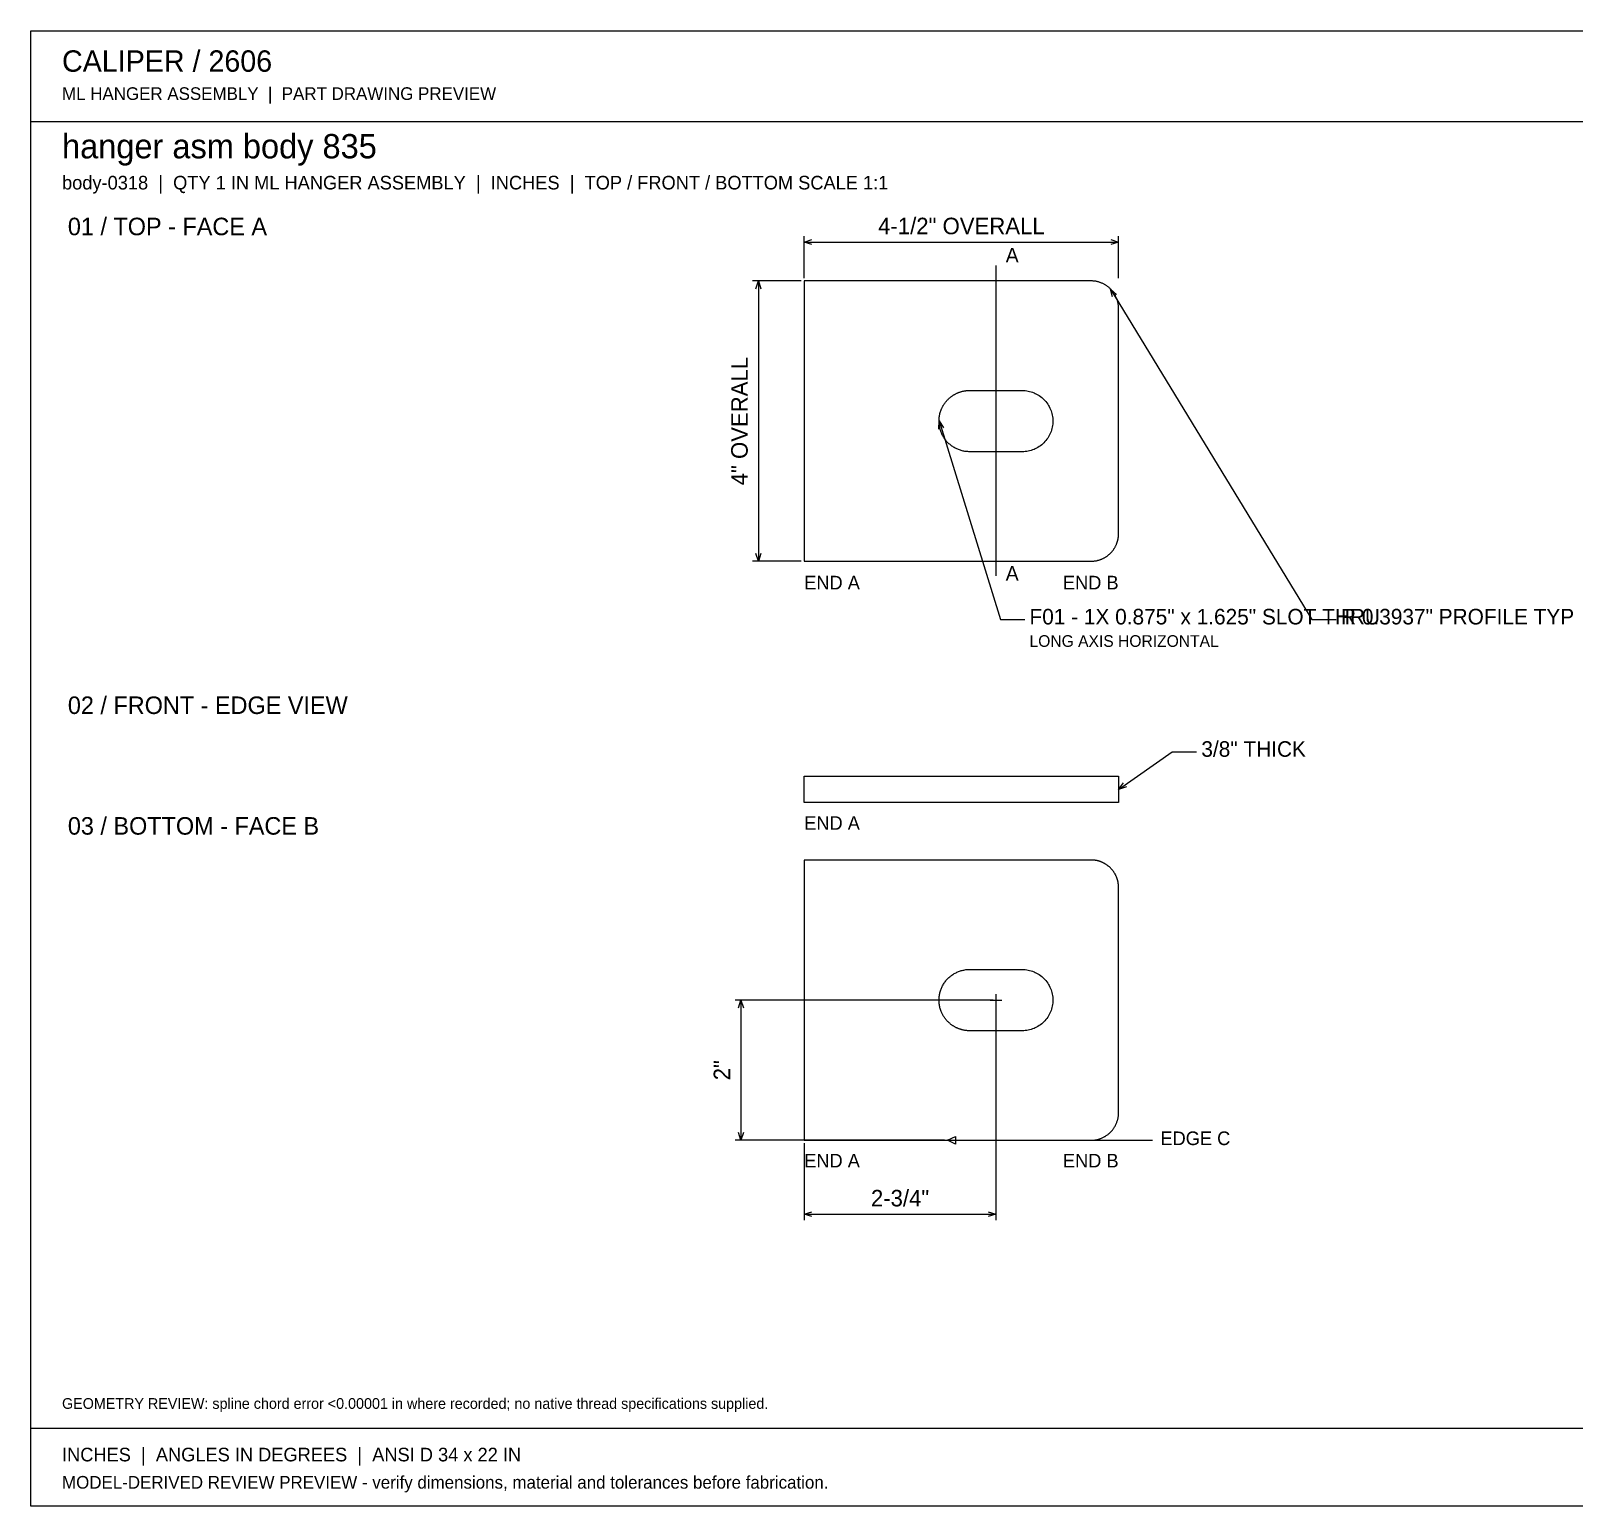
# Model space of a CAD drawing. Header units: inches. Extents: x 0.5 to 33.5, y 0.5 to 21.5.
# Drawn here: x 0.47 to 22.49, y 0.47 to 21.53 of the extents above; entities that cross this region are included whole.
import ezdxf
from ezdxf.enums import TextEntityAlignment as Align

# ---------------------------------------------------------------- set-up
doc = ezdxf.new("R2010")
doc.units = ezdxf.units.IN
doc.header["$MEASUREMENT"] = 0

msp = doc.modelspace()

# ---------------------------------------------------------------- linework, layer by layer
at = {"layer": 'ANNOTATION'}
for p, q in [((11.507, 18), (11.507, 18.597)), ((11.507, 18.514), (11.618, 18.549)), ((11.507, 18.514), (15.993, 18.514)), ((11.618, 18.479), (11.507, 18.514)), ((15.882, 18.549), (15.993, 18.514)), ((15.993, 18.514), (15.882, 18.479)), ((15.993, 18), (15.993, 18.597)), ((14.243, 18.181), (14.243, 13.75)), ((11.465, 17.958), (10.771, 17.958)), ((10.819, 17.847), (10.854, 17.958)), ((10.854, 17.958), (10.854, 13.958)), ((10.854, 17.958), (10.889, 17.847)), ((15.878, 17.843), (18.75, 13.125)), ((15.906, 17.73), (15.878, 17.843)), ((15.878, 17.843), (15.965, 17.766)), ((13.43, 15.844), (13.431, 15.96)), ((13.431, 15.96), (14.306, 13.125)), ((13.431, 15.96), (13.497, 15.864)), ((11.465, 13.958), (10.771, 13.958)), ((10.854, 13.958), (10.819, 14.069)), ((10.889, 14.069), (10.854, 13.958)), ((14.306, 13.125), (14.653, 13.125)), ((18.75, 13.125), (19.097, 13.125)), ((15.993, 10.701), (16.757, 11.236)), ((16.757, 11.236), (17.104, 11.236)), ((15.993, 10.701), (16.064, 10.794)), ((16.104, 10.737), (15.993, 10.701)), ((14.243, 7.778), (14.243, 7.611)), ((14.201, 7.694), (10.521, 7.694)), ((10.569, 7.583), (10.604, 7.694)), ((10.604, 7.694), (10.604, 5.694)), ((10.604, 7.694), (10.639, 7.583)), ((14.16, 7.694), (14.326, 7.694)), ((14.243, 7.653), (14.243, 4.556)), ((10.604, 5.694), (10.569, 5.806)), ((10.639, 5.806), (10.604, 5.694)), ((13.553, 5.694), (13.664, 5.75)), ((13.664, 5.75), (13.664, 5.639)), ((13.511, 5.694), (10.521, 5.694)), ((11.507, 5.653), (11.507, 4.556)), ((13.553, 5.694), (16.479, 5.694)), ((13.664, 5.639), (13.553, 5.694)), ((11.507, 4.639), (11.618, 4.674)), ((11.507, 4.639), (14.243, 4.639)), ((11.618, 4.604), (11.507, 4.639)), ((14.132, 4.674), (14.243, 4.639)), ((14.243, 4.639), (14.132, 4.604))]:
    msp.add_line(p, q, dxfattribs=at)
at = {"layer": 'OUTLINE'}
for p, q in [((0.472, 21.528), (33.528, 21.528)), ((0.472, 0.472), (0.472, 21.528)), ((0.472, 20.236), (33.528, 20.236)), ((15.599, 17.958), (11.507, 17.958)), ((11.507, 17.958), (11.507, 13.958)), ((15.609, 17.958), (15.599, 17.958)), ((15.619, 17.958), (15.609, 17.958)), ((15.628, 17.957), (15.619, 17.958)), ((15.638, 17.956), (15.628, 17.957)), ((15.648, 17.955), (15.638, 17.956)), ((15.657, 17.954), (15.648, 17.955)), ((15.667, 17.953), (15.657, 17.954)), ((15.676, 17.951), (15.667, 17.953)), ((15.686, 17.949), (15.676, 17.951)), ((15.695, 17.947), (15.686, 17.949)), ((15.704, 17.944), (15.695, 17.947)), ((15.714, 17.941), (15.704, 17.944)), ((15.723, 17.938), (15.714, 17.941)), ((15.732, 17.935), (15.723, 17.938)), ((15.741, 17.932), (15.732, 17.935)), ((15.75, 17.928), (15.741, 17.932)), ((15.759, 17.925), (15.75, 17.928)), ((15.768, 17.921), (15.759, 17.925)), ((15.776, 17.916), (15.768, 17.921)), ((15.785, 17.912), (15.776, 17.916)), ((15.793, 17.907), (15.785, 17.912)), ((15.802, 17.902), (15.793, 17.907)), ((15.81, 17.897), (15.802, 17.902)), ((15.818, 17.892), (15.81, 17.897)), ((15.826, 17.887), (15.818, 17.892)), ((15.834, 17.881), (15.826, 17.887)), ((15.842, 17.875), (15.834, 17.881)), ((15.849, 17.869), (15.842, 17.875)), ((15.857, 17.863), (15.849, 17.869)), ((15.864, 17.856), (15.857, 17.863)), ((15.871, 17.85), (15.864, 17.856)), ((15.878, 17.843), (15.871, 17.85)), ((15.885, 17.836), (15.878, 17.843)), ((15.891, 17.829), (15.885, 17.836)), ((15.898, 17.822), (15.891, 17.829)), ((15.904, 17.814), (15.898, 17.822)), ((15.91, 17.807), (15.904, 17.814)), ((15.916, 17.799), (15.91, 17.807)), ((15.921, 17.791), (15.916, 17.799)), ((15.927, 17.783), (15.921, 17.791)), ((15.932, 17.775), (15.927, 17.783)), ((15.937, 17.767), (15.932, 17.775)), ((15.942, 17.759), (15.937, 17.767)), ((15.947, 17.75), (15.942, 17.759)), ((15.951, 17.742), (15.947, 17.75)), ((15.955, 17.733), (15.951, 17.742)), ((15.959, 17.724), (15.955, 17.733)), ((15.963, 17.715), (15.959, 17.724)), ((15.967, 17.706), (15.963, 17.715)), ((15.97, 17.697), (15.967, 17.706)), ((15.973, 17.688), (15.97, 17.697)), ((15.976, 17.679), (15.973, 17.688)), ((15.979, 17.67), (15.976, 17.679)), ((15.981, 17.66), (15.979, 17.67)), ((15.984, 17.651), (15.981, 17.66)), ((15.986, 17.641), (15.984, 17.651)), ((15.987, 17.632), (15.986, 17.641)), ((15.989, 17.622), (15.987, 17.632)), ((15.99, 17.613), (15.989, 17.622)), ((15.991, 17.603), (15.99, 17.613)), ((15.992, 17.594), (15.991, 17.603)), ((15.993, 17.584), (15.992, 17.594)), ((15.993, 17.574), (15.993, 17.584)), ((15.993, 17.565), (15.993, 17.574)), ((15.993, 14.352), (15.993, 17.565)), ((13.589, 16.295), (13.595, 16.3)), ((13.595, 16.3), (13.601, 16.305)), ((13.601, 16.305), (13.608, 16.31)), ((13.608, 16.31), (13.614, 16.315)), ((13.614, 16.315), (13.621, 16.319)), ((13.621, 16.319), (13.627, 16.324)), ((13.627, 16.324), (13.634, 16.328)), ((13.634, 16.328), (13.641, 16.332)), ((13.641, 16.332), (13.648, 16.336)), ((13.648, 16.336), (13.655, 16.34)), ((13.655, 16.34), (13.662, 16.344)), ((13.662, 16.344), (13.669, 16.348)), ((13.669, 16.348), (13.676, 16.351)), ((13.676, 16.351), (13.683, 16.355)), ((13.683, 16.355), (13.69, 16.358)), ((13.69, 16.358), (13.697, 16.361)), ((13.697, 16.361), (13.705, 16.364)), ((13.705, 16.364), (13.712, 16.367)), ((13.712, 16.367), (13.72, 16.37)), ((13.72, 16.37), (13.727, 16.373)), ((13.727, 16.373), (13.735, 16.375)), ((13.735, 16.375), (13.742, 16.377)), ((13.742, 16.377), (13.75, 16.38)), ((13.75, 16.38), (13.758, 16.382)), ((13.758, 16.382), (13.765, 16.384)), ((13.765, 16.384), (13.773, 16.385)), ((13.773, 16.385), (13.781, 16.387)), ((13.781, 16.387), (13.789, 16.389)), ((13.789, 16.389), (13.797, 16.39)), ((13.797, 16.39), (13.805, 16.391)), ((13.805, 16.391), (13.812, 16.392)), ((13.812, 16.392), (13.82, 16.393)), ((13.82, 16.393), (13.828, 16.394)), ((13.828, 16.394), (13.836, 16.395)), ((13.836, 16.395), (13.844, 16.395)), ((13.844, 16.395), (13.852, 16.396)), ((13.852, 16.396), (13.86, 16.396)), ((13.86, 16.396), (13.868, 16.396)), ((13.868, 16.396), (14.618, 16.396)), ((14.618, 16.396), (14.64, 16.395)), ((14.64, 16.395), (14.661, 16.394)), ((14.661, 16.394), (14.682, 16.391)), ((14.682, 16.391), (14.703, 16.387)), ((14.703, 16.387), (14.724, 16.383)), ((14.724, 16.383), (14.745, 16.377)), ((14.745, 16.377), (14.765, 16.37)), ((14.765, 16.37), (14.786, 16.363)), ((14.786, 16.363), (14.805, 16.354)), ((14.805, 16.354), (14.824, 16.344)), ((14.824, 16.344), (14.843, 16.334)), ((14.843, 16.334), (14.861, 16.322)), ((14.861, 16.322), (14.879, 16.31)), ((14.879, 16.31), (14.896, 16.297)), ((14.896, 16.297), (14.912, 16.282)), ((13.444, 16.067), (13.448, 16.08)), ((13.448, 16.08), (13.452, 16.093)), ((13.452, 16.093), (13.456, 16.106)), ((13.456, 16.106), (13.461, 16.118)), ((13.461, 16.118), (13.466, 16.131)), ((13.466, 16.131), (13.469, 16.138)), ((13.469, 16.138), (13.473, 16.145)), ((13.473, 16.145), (13.476, 16.153)), ((13.476, 16.153), (13.48, 16.16)), ((13.48, 16.16), (13.483, 16.167)), ((13.483, 16.167), (13.487, 16.174)), ((13.487, 16.174), (13.491, 16.181)), ((13.491, 16.181), (13.495, 16.187)), ((13.495, 16.187), (13.5, 16.194)), ((13.5, 16.194), (13.504, 16.201)), ((13.504, 16.201), (13.508, 16.207)), ((13.508, 16.207), (13.513, 16.214)), ((13.513, 16.214), (13.518, 16.22)), ((13.518, 16.22), (13.523, 16.227)), ((13.523, 16.227), (13.528, 16.233)), ((13.528, 16.233), (13.533, 16.239)), ((13.533, 16.239), (13.538, 16.245)), ((13.538, 16.245), (13.543, 16.251)), ((13.543, 16.251), (13.548, 16.257)), ((13.548, 16.257), (13.554, 16.263)), ((13.554, 16.263), (13.56, 16.268)), ((13.56, 16.268), (13.565, 16.274)), ((13.565, 16.274), (13.571, 16.279)), ((13.571, 16.279), (13.577, 16.285)), ((13.577, 16.285), (13.583, 16.29)), ((13.583, 16.29), (13.589, 16.295)), ((14.912, 16.282), (14.927, 16.268)), ((14.927, 16.268), (14.942, 16.252)), ((14.942, 16.252), (14.956, 16.236)), ((14.956, 16.236), (14.969, 16.219)), ((14.969, 16.219), (14.982, 16.201)), ((14.982, 16.201), (14.993, 16.183)), ((14.993, 16.183), (15.004, 16.165)), ((15.004, 16.165), (15.014, 16.145)), ((15.014, 16.145), (15.022, 16.126)), ((15.022, 16.126), (15.03, 16.106)), ((15.03, 16.106), (15.037, 16.085)), ((15.037, 16.085), (15.042, 16.065)), ((13.431, 15.974), (13.432, 15.987)), ((13.431, 15.96), (13.431, 15.974)), ((13.431, 15.947), (13.431, 15.96)), ((13.431, 15.933), (13.431, 15.947)), ((13.432, 15.92), (13.431, 15.933)), ((13.432, 15.987), (13.433, 16.001)), ((13.434, 15.906), (13.432, 15.92)), ((13.433, 16.001), (13.434, 16.014)), ((13.434, 16.014), (13.436, 16.027)), ((13.436, 15.893), (13.434, 15.906)), ((13.436, 16.027), (13.438, 16.041)), ((13.438, 15.88), (13.436, 15.893)), ((13.438, 16.041), (13.441, 16.054)), ((13.44, 15.866), (13.438, 15.88)), ((13.443, 15.853), (13.44, 15.866)), ((13.441, 16.054), (13.444, 16.067)), ((15.042, 16.065), (15.047, 16.044)), ((15.047, 15.873), (15.042, 15.852)), ((15.047, 16.044), (15.051, 16.023)), ((15.051, 15.894), (15.047, 15.873)), ((15.051, 16.023), (15.053, 16.001)), ((15.053, 15.915), (15.051, 15.894)), ((15.053, 16.001), (15.055, 15.98)), ((15.055, 15.937), (15.053, 15.915)), ((15.055, 15.98), (15.056, 15.958)), ((15.056, 15.958), (15.055, 15.937)), ((13.447, 15.84), (13.443, 15.853)), ((13.451, 15.827), (13.447, 15.84)), ((13.455, 15.814), (13.451, 15.827)), ((13.46, 15.802), (13.455, 15.814)), ((13.465, 15.789), (13.46, 15.802)), ((13.47, 15.777), (13.465, 15.789)), ((13.476, 15.764), (13.47, 15.777)), ((13.482, 15.752), (13.476, 15.764)), ((13.489, 15.741), (13.482, 15.752)), ((13.496, 15.729), (13.489, 15.741)), ((13.503, 15.718), (13.496, 15.729)), ((13.51, 15.706), (13.503, 15.718)), ((13.518, 15.696), (13.51, 15.706)), ((13.527, 15.685), (13.518, 15.696)), ((13.535, 15.674), (13.527, 15.685)), ((13.544, 15.664), (13.535, 15.674)), ((13.553, 15.654), (13.544, 15.664)), ((13.563, 15.645), (13.553, 15.654)), ((13.573, 15.636), (13.563, 15.645)), ((13.583, 15.627), (13.573, 15.636)), ((14.927, 15.649), (14.912, 15.634)), ((14.942, 15.665), (14.927, 15.649)), ((14.956, 15.681), (14.942, 15.665)), ((14.969, 15.698), (14.956, 15.681)), ((14.982, 15.715), (14.969, 15.698)), ((14.993, 15.733), (14.982, 15.715)), ((15.004, 15.752), (14.993, 15.733)), ((15.014, 15.771), (15.004, 15.752)), ((15.022, 15.791), (15.014, 15.771)), ((15.03, 15.811), (15.022, 15.791)), ((15.037, 15.831), (15.03, 15.811)), ((15.042, 15.852), (15.037, 15.831)), ((13.593, 15.618), (13.583, 15.627)), ((13.604, 15.61), (13.593, 15.618)), ((13.615, 15.602), (13.604, 15.61)), ((13.626, 15.594), (13.615, 15.602)), ((13.637, 15.587), (13.626, 15.594)), ((13.649, 15.58), (13.637, 15.587)), ((13.661, 15.573), (13.649, 15.58)), ((13.673, 15.567), (13.661, 15.573)), ((13.685, 15.561), (13.673, 15.567)), ((13.697, 15.556), (13.685, 15.561)), ((13.71, 15.551), (13.697, 15.556)), ((13.722, 15.546), (13.71, 15.551)), ((13.735, 15.542), (13.722, 15.546)), ((13.748, 15.538), (13.735, 15.542)), ((13.761, 15.534), (13.748, 15.538)), ((13.774, 15.531), (13.761, 15.534)), ((13.787, 15.528), (13.774, 15.531)), ((13.801, 15.526), (13.787, 15.528)), ((13.814, 15.524), (13.801, 15.526)), ((13.828, 15.523), (13.814, 15.524)), ((13.841, 15.522), (13.828, 15.523)), ((13.855, 15.521), (13.841, 15.522)), ((13.868, 15.521), (13.855, 15.521)), ((14.618, 15.521), (13.868, 15.521)), ((14.64, 15.521), (14.618, 15.521)), ((14.661, 15.523), (14.64, 15.521)), ((14.682, 15.526), (14.661, 15.523)), ((14.703, 15.529), (14.682, 15.526)), ((14.724, 15.534), (14.703, 15.529)), ((14.745, 15.54), (14.724, 15.534)), ((14.765, 15.546), (14.745, 15.54)), ((14.786, 15.554), (14.765, 15.546)), ((14.805, 15.563), (14.786, 15.554)), ((14.824, 15.572), (14.805, 15.563)), ((14.843, 15.583), (14.824, 15.572)), ((14.861, 15.595), (14.843, 15.583)), ((14.879, 15.607), (14.861, 15.595)), ((14.896, 15.62), (14.879, 15.607)), ((14.912, 15.634), (14.896, 15.62)), ((15.991, 14.315), (15.992, 14.317)), ((15.991, 14.312), (15.991, 14.315)), ((15.992, 14.33), (15.993, 14.332)), ((15.992, 14.327), (15.992, 14.33)), ((15.992, 14.325), (15.992, 14.327)), ((15.992, 14.322), (15.992, 14.325)), ((15.992, 14.32), (15.992, 14.322)), ((15.992, 14.317), (15.992, 14.32)), ((15.993, 14.35), (15.993, 14.352)), ((15.993, 14.347), (15.993, 14.35)), ((15.993, 14.345), (15.993, 14.347)), ((15.993, 14.342), (15.993, 14.345)), ((15.993, 14.34), (15.993, 14.342)), ((15.993, 14.337), (15.993, 14.34)), ((15.993, 14.335), (15.993, 14.337)), ((15.993, 14.332), (15.993, 14.335)), ((15.892, 14.089), (15.897, 14.094)), ((15.897, 14.094), (15.901, 14.099)), ((15.901, 14.099), (15.906, 14.105)), ((15.906, 14.105), (15.91, 14.111)), ((15.91, 14.111), (15.915, 14.116)), ((15.915, 14.116), (15.919, 14.122)), ((15.919, 14.122), (15.923, 14.128)), ((15.923, 14.128), (15.927, 14.134)), ((15.927, 14.134), (15.931, 14.14)), ((15.931, 14.14), (15.935, 14.146)), ((15.935, 14.146), (15.938, 14.152)), ((15.938, 14.152), (15.942, 14.158)), ((15.942, 14.158), (15.946, 14.164)), ((15.946, 14.164), (15.949, 14.171)), ((15.949, 14.171), (15.952, 14.177)), ((15.952, 14.177), (15.955, 14.184)), ((15.955, 14.184), (15.958, 14.19)), ((15.958, 14.19), (15.961, 14.197)), ((15.961, 14.197), (15.962, 14.199)), ((15.962, 14.199), (15.963, 14.201)), ((15.963, 14.201), (15.964, 14.204)), ((15.964, 14.204), (15.965, 14.206)), ((15.965, 14.206), (15.966, 14.208)), ((15.966, 14.208), (15.967, 14.211)), ((15.967, 14.211), (15.968, 14.213)), ((15.968, 14.213), (15.969, 14.215)), ((15.969, 14.218), (15.97, 14.22)), ((15.969, 14.215), (15.969, 14.218)), ((15.97, 14.22), (15.971, 14.222)), ((15.971, 14.222), (15.972, 14.225)), ((15.972, 14.225), (15.973, 14.227)), ((15.973, 14.229), (15.974, 14.232)), ((15.973, 14.227), (15.973, 14.229)), ((15.974, 14.232), (15.975, 14.234)), ((15.975, 14.234), (15.976, 14.237)), ((15.976, 14.239), (15.977, 14.241)), ((15.976, 14.237), (15.976, 14.239)), ((15.977, 14.241), (15.978, 14.244)), ((15.978, 14.244), (15.979, 14.246)), ((15.979, 14.248), (15.98, 14.251)), ((15.979, 14.246), (15.979, 14.248)), ((15.98, 14.251), (15.981, 14.253)), ((15.981, 14.256), (15.982, 14.258)), ((15.981, 14.253), (15.981, 14.256)), ((15.982, 14.261), (15.983, 14.263)), ((15.982, 14.258), (15.982, 14.261)), ((15.983, 14.265), (15.984, 14.268)), ((15.983, 14.263), (15.983, 14.265)), ((15.984, 14.268), (15.985, 14.27)), ((15.985, 14.273), (15.986, 14.275)), ((15.985, 14.27), (15.985, 14.273)), ((15.986, 14.28), (15.987, 14.283)), ((15.986, 14.278), (15.986, 14.28)), ((15.986, 14.275), (15.986, 14.278)), ((15.987, 14.285), (15.988, 14.287)), ((15.987, 14.283), (15.987, 14.285)), ((15.988, 14.29), (15.989, 14.292)), ((15.988, 14.287), (15.988, 14.29)), ((15.989, 14.297), (15.99, 14.3)), ((15.989, 14.295), (15.989, 14.297)), ((15.989, 14.292), (15.989, 14.295)), ((15.99, 14.305), (15.991, 14.307)), ((15.99, 14.302), (15.99, 14.305)), ((15.99, 14.3), (15.99, 14.302)), ((15.991, 14.31), (15.991, 14.312)), ((15.991, 14.307), (15.991, 14.31)), ((11.507, 13.958), (15.599, 13.958)), ((15.599, 13.958), (15.607, 13.958)), ((15.607, 13.958), (15.614, 13.959)), ((15.614, 13.959), (15.621, 13.959)), ((15.621, 13.959), (15.628, 13.959)), ((15.628, 13.959), (15.635, 13.96)), ((15.635, 13.96), (15.642, 13.961)), ((15.642, 13.961), (15.649, 13.962)), ((15.649, 13.962), (15.657, 13.963)), ((15.657, 13.963), (15.664, 13.964)), ((15.664, 13.964), (15.671, 13.965)), ((15.671, 13.965), (15.678, 13.966)), ((15.678, 13.966), (15.685, 13.968)), ((15.685, 13.968), (15.692, 13.969)), ((15.692, 13.969), (15.699, 13.971)), ((15.699, 13.971), (15.706, 13.973)), ((15.706, 13.973), (15.712, 13.975)), ((15.712, 13.975), (15.719, 13.977)), ((15.719, 13.977), (15.726, 13.979)), ((15.726, 13.979), (15.733, 13.982)), ((15.733, 13.982), (15.74, 13.984)), ((15.74, 13.984), (15.746, 13.987)), ((15.746, 13.987), (15.753, 13.989)), ((15.753, 13.989), (15.759, 13.992)), ((15.759, 13.992), (15.766, 13.995)), ((15.766, 13.995), (15.772, 13.998)), ((15.772, 13.998), (15.779, 14.002)), ((15.779, 14.002), (15.785, 14.005)), ((15.785, 14.005), (15.792, 14.008)), ((15.792, 14.008), (15.798, 14.012)), ((15.798, 14.012), (15.804, 14.016)), ((15.804, 14.016), (15.81, 14.019)), ((15.81, 14.019), (15.816, 14.023)), ((15.816, 14.023), (15.822, 14.027)), ((15.822, 14.027), (15.828, 14.031)), ((15.828, 14.031), (15.834, 14.036)), ((15.834, 14.036), (15.839, 14.04)), ((15.839, 14.04), (15.845, 14.044)), ((15.845, 14.044), (15.851, 14.049)), ((15.851, 14.049), (15.856, 14.053)), ((15.856, 14.053), (15.861, 14.058)), ((15.861, 14.058), (15.867, 14.063)), ((15.867, 14.063), (15.872, 14.068)), ((15.872, 14.068), (15.877, 14.073)), ((15.877, 14.073), (15.882, 14.078)), ((15.882, 14.078), (15.887, 14.083)), ((15.887, 14.083), (15.892, 14.089)), ((11.507, 10.889), (15.993, 10.889)), ((11.507, 10.514), (11.507, 10.889)), ((15.993, 10.889), (15.993, 10.514)), ((15.993, 10.514), (11.507, 10.514)), ((15.599, 9.694), (11.507, 9.694)), ((11.507, 9.694), (11.507, 5.694)), ((15.607, 9.694), (15.599, 9.694)), ((15.614, 9.694), (15.607, 9.694)), ((15.621, 9.694), (15.614, 9.694)), ((15.628, 9.693), (15.621, 9.694)), ((15.635, 9.693), (15.628, 9.693)), ((15.642, 9.692), (15.635, 9.693)), ((15.649, 9.691), (15.642, 9.692)), ((15.657, 9.69), (15.649, 9.691)), ((15.664, 9.689), (15.657, 9.69)), ((15.671, 9.688), (15.664, 9.689)), ((15.678, 9.687), (15.671, 9.688)), ((15.685, 9.685), (15.678, 9.687)), ((15.692, 9.683), (15.685, 9.685)), ((15.699, 9.682), (15.692, 9.683)), ((15.706, 9.68), (15.699, 9.682)), ((15.712, 9.678), (15.706, 9.68)), ((15.719, 9.676), (15.712, 9.678)), ((15.726, 9.673), (15.719, 9.676)), ((15.733, 9.671), (15.726, 9.673)), ((15.74, 9.669), (15.733, 9.671)), ((15.746, 9.666), (15.74, 9.669)), ((15.753, 9.663), (15.746, 9.666)), ((15.759, 9.66), (15.753, 9.663)), ((15.766, 9.657), (15.759, 9.66)), ((15.772, 9.654), (15.766, 9.657)), ((15.779, 9.651), (15.772, 9.654)), ((15.785, 9.648), (15.779, 9.651)), ((15.792, 9.644), (15.785, 9.648)), ((15.798, 9.641), (15.792, 9.644)), ((15.804, 9.637), (15.798, 9.641)), ((15.81, 9.633), (15.804, 9.637)), ((15.816, 9.629), (15.81, 9.633)), ((15.822, 9.625), (15.816, 9.629)), ((15.828, 9.621), (15.822, 9.625)), ((15.834, 9.617), (15.828, 9.621)), ((15.839, 9.613), (15.834, 9.617)), ((15.845, 9.608), (15.839, 9.613)), ((15.851, 9.604), (15.845, 9.608)), ((15.856, 9.599), (15.851, 9.604)), ((15.861, 9.595), (15.856, 9.599)), ((15.867, 9.59), (15.861, 9.595)), ((15.872, 9.585), (15.867, 9.59)), ((15.877, 9.58), (15.872, 9.585)), ((15.882, 9.575), (15.877, 9.58)), ((15.887, 9.57), (15.882, 9.575)), ((15.892, 9.564), (15.887, 9.57)), ((15.897, 9.559), (15.892, 9.564)), ((15.901, 9.553), (15.897, 9.559)), ((15.906, 9.548), (15.901, 9.553)), ((15.91, 9.542), (15.906, 9.548)), ((15.915, 9.537), (15.91, 9.542)), ((15.919, 9.531), (15.915, 9.537)), ((15.923, 9.525), (15.919, 9.531)), ((15.927, 9.519), (15.923, 9.525)), ((15.931, 9.513), (15.927, 9.519)), ((15.935, 9.507), (15.931, 9.513)), ((15.938, 9.501), (15.935, 9.507)), ((15.942, 9.495), (15.938, 9.501)), ((15.946, 9.488), (15.942, 9.495)), ((15.949, 9.482), (15.946, 9.488)), ((15.952, 9.476), (15.949, 9.482)), ((15.955, 9.469), (15.952, 9.476)), ((15.958, 9.463), (15.955, 9.469)), ((15.961, 9.456), (15.958, 9.463)), ((15.962, 9.454), (15.961, 9.456)), ((15.963, 9.451), (15.962, 9.454)), ((15.964, 9.449), (15.963, 9.451)), ((15.965, 9.447), (15.964, 9.449)), ((15.966, 9.445), (15.965, 9.447)), ((15.967, 9.442), (15.966, 9.445)), ((15.968, 9.44), (15.967, 9.442)), ((15.969, 9.438), (15.968, 9.44)), ((15.969, 9.435), (15.969, 9.438)), ((15.97, 9.433), (15.969, 9.435)), ((15.971, 9.43), (15.97, 9.433)), ((15.972, 9.428), (15.971, 9.43)), ((15.973, 9.426), (15.972, 9.428)), ((15.973, 9.423), (15.973, 9.426)), ((15.974, 9.421), (15.973, 9.423)), ((15.975, 9.419), (15.974, 9.421)), ((15.976, 9.416), (15.975, 9.419)), ((15.976, 9.414), (15.976, 9.416)), ((15.977, 9.411), (15.976, 9.414)), ((15.978, 9.409), (15.977, 9.411)), ((15.979, 9.407), (15.978, 9.409)), ((15.979, 9.404), (15.979, 9.407)), ((15.98, 9.402), (15.979, 9.404)), ((15.981, 9.399), (15.98, 9.402)), ((15.981, 9.397), (15.981, 9.399)), ((15.982, 9.395), (15.981, 9.397)), ((15.982, 9.392), (15.982, 9.395)), ((15.983, 9.39), (15.982, 9.392)), ((15.983, 9.387), (15.983, 9.39)), ((15.984, 9.385), (15.983, 9.387)), ((15.985, 9.382), (15.984, 9.385)), ((15.985, 9.38), (15.985, 9.382)), ((15.986, 9.378), (15.985, 9.38)), ((15.986, 9.375), (15.986, 9.378)), ((15.986, 9.373), (15.986, 9.375)), ((15.987, 9.37), (15.986, 9.373)), ((15.987, 9.368), (15.987, 9.37)), ((15.988, 9.365), (15.987, 9.368)), ((15.988, 9.363), (15.988, 9.365)), ((15.989, 9.36), (15.988, 9.363)), ((15.989, 9.358), (15.989, 9.36)), ((15.989, 9.355), (15.989, 9.358)), ((15.99, 9.353), (15.989, 9.355)), ((15.99, 9.351), (15.99, 9.353)), ((15.99, 9.348), (15.99, 9.351)), ((15.991, 9.346), (15.99, 9.348)), ((15.991, 9.343), (15.991, 9.346)), ((15.991, 9.341), (15.991, 9.343)), ((15.991, 9.338), (15.991, 9.341)), ((15.992, 9.336), (15.991, 9.338)), ((15.992, 9.333), (15.992, 9.336)), ((15.992, 9.331), (15.992, 9.333)), ((15.992, 9.328), (15.992, 9.331)), ((15.992, 9.326), (15.992, 9.328)), ((15.992, 9.323), (15.992, 9.326)), ((15.993, 9.321), (15.992, 9.323)), ((15.993, 9.318), (15.993, 9.321)), ((15.993, 9.316), (15.993, 9.318)), ((15.993, 9.313), (15.993, 9.316)), ((15.993, 9.311), (15.993, 9.313)), ((15.993, 9.308), (15.993, 9.311)), ((15.993, 9.306), (15.993, 9.308)), ((15.993, 9.303), (15.993, 9.306)), ((15.993, 9.301), (15.993, 9.303)), ((15.993, 6.088), (15.993, 9.301)), ((13.496, 7.924), (13.503, 7.935)), ((13.503, 7.935), (13.51, 7.946)), ((13.51, 7.946), (13.518, 7.957)), ((13.518, 7.957), (13.527, 7.968)), ((13.527, 7.968), (13.535, 7.978)), ((13.535, 7.978), (13.544, 7.988)), ((13.544, 7.988), (13.553, 7.998)), ((13.553, 7.998), (13.563, 8.008)), ((13.563, 8.008), (13.573, 8.017)), ((13.573, 8.017), (13.583, 8.026)), ((13.583, 8.026), (13.593, 8.035)), ((13.593, 8.035), (13.604, 8.043)), ((13.604, 8.043), (13.615, 8.051)), ((13.615, 8.051), (13.626, 8.059)), ((13.626, 8.059), (13.637, 8.066)), ((13.637, 8.066), (13.649, 8.073)), ((13.649, 8.073), (13.661, 8.08)), ((13.661, 8.08), (13.673, 8.086)), ((13.673, 8.086), (13.685, 8.092)), ((13.685, 8.092), (13.697, 8.097)), ((13.697, 8.097), (13.71, 8.102)), ((13.71, 8.102), (13.722, 8.107)), ((13.722, 8.107), (13.735, 8.111)), ((13.735, 8.111), (13.748, 8.115)), ((13.748, 8.115), (13.761, 8.119)), ((13.761, 8.119), (13.774, 8.122)), ((13.774, 8.122), (13.787, 8.124)), ((13.787, 8.124), (13.801, 8.127)), ((13.801, 8.127), (13.814, 8.129)), ((13.814, 8.129), (13.828, 8.13)), ((13.828, 8.13), (13.841, 8.131)), ((13.841, 8.131), (13.855, 8.132)), ((13.855, 8.132), (13.868, 8.132)), ((13.868, 8.132), (14.618, 8.132)), ((14.618, 8.132), (14.64, 8.131)), ((14.64, 8.131), (14.661, 8.13)), ((14.661, 8.13), (14.682, 8.127)), ((14.682, 8.127), (14.703, 8.124)), ((14.703, 8.124), (14.724, 8.119)), ((14.724, 8.119), (14.745, 8.113)), ((14.745, 8.113), (14.765, 8.106)), ((14.765, 8.106), (14.786, 8.099)), ((14.786, 8.099), (14.805, 8.09)), ((14.805, 8.09), (14.824, 8.08)), ((14.824, 8.08), (14.843, 8.07)), ((14.843, 8.07), (14.861, 8.058)), ((14.861, 8.058), (14.879, 8.046)), ((14.879, 8.046), (14.896, 8.033)), ((14.896, 8.033), (14.912, 8.019)), ((14.912, 8.019), (14.927, 8.004)), ((14.927, 8.004), (14.942, 7.988)), ((14.942, 7.988), (14.956, 7.972)), ((14.956, 7.972), (14.969, 7.955)), ((14.969, 7.955), (14.982, 7.938)), ((14.982, 7.938), (14.993, 7.919)), ((13.431, 7.72), (13.432, 7.733)), ((13.431, 7.706), (13.431, 7.72)), ((13.432, 7.733), (13.434, 7.747)), ((13.434, 7.747), (13.436, 7.76)), ((13.436, 7.76), (13.438, 7.773)), ((13.438, 7.773), (13.44, 7.787)), ((13.44, 7.787), (13.443, 7.8)), ((13.443, 7.8), (13.447, 7.813)), ((13.447, 7.813), (13.451, 7.826)), ((13.451, 7.826), (13.455, 7.839)), ((13.455, 7.839), (13.46, 7.851)), ((13.46, 7.851), (13.465, 7.864)), ((13.465, 7.864), (13.47, 7.876)), ((13.47, 7.876), (13.476, 7.888)), ((13.476, 7.888), (13.482, 7.9)), ((13.482, 7.9), (13.489, 7.912)), ((13.489, 7.912), (13.496, 7.924)), ((14.993, 7.919), (15.004, 7.901)), ((15.004, 7.901), (15.014, 7.881)), ((15.014, 7.881), (15.022, 7.862)), ((15.022, 7.862), (15.03, 7.842)), ((15.03, 7.842), (15.037, 7.821)), ((15.037, 7.821), (15.042, 7.801)), ((15.042, 7.801), (15.047, 7.78)), ((15.047, 7.78), (15.051, 7.759)), ((15.051, 7.759), (15.053, 7.737)), ((15.053, 7.737), (15.055, 7.716)), ((15.055, 7.716), (15.056, 7.694)), ((13.431, 7.693), (13.431, 7.706)), ((13.431, 7.679), (13.431, 7.693)), ((13.432, 7.666), (13.431, 7.679)), ((13.433, 7.652), (13.432, 7.666)), ((13.434, 7.639), (13.433, 7.652)), ((13.436, 7.625), (13.434, 7.639)), ((13.438, 7.612), (13.436, 7.625)), ((13.441, 7.599), (13.438, 7.612)), ((13.444, 7.586), (13.441, 7.599)), ((13.448, 7.573), (13.444, 7.586)), ((13.452, 7.56), (13.448, 7.573)), ((13.456, 7.547), (13.452, 7.56)), ((13.461, 7.534), (13.456, 7.547)), ((13.466, 7.522), (13.461, 7.534)), ((13.469, 7.515), (13.466, 7.522)), ((13.473, 7.507), (13.469, 7.515)), ((13.476, 7.5), (13.473, 7.507)), ((13.48, 7.493), (13.476, 7.5)), ((13.483, 7.486), (13.48, 7.493)), ((15.004, 7.488), (14.993, 7.47)), ((15.014, 7.507), (15.004, 7.488)), ((15.022, 7.527), (15.014, 7.507)), ((15.03, 7.547), (15.022, 7.527)), ((15.037, 7.567), (15.03, 7.547)), ((15.042, 7.588), (15.037, 7.567)), ((15.047, 7.609), (15.042, 7.588)), ((15.051, 7.63), (15.047, 7.609)), ((15.053, 7.652), (15.051, 7.63)), ((15.055, 7.673), (15.053, 7.652)), ((15.056, 7.694), (15.055, 7.673)), ((13.487, 7.479), (13.483, 7.486)), ((13.491, 7.472), (13.487, 7.479)), ((13.495, 7.465), (13.491, 7.472)), ((13.5, 7.459), (13.495, 7.465)), ((13.504, 7.452), (13.5, 7.459)), ((13.508, 7.445), (13.504, 7.452)), ((13.513, 7.439), (13.508, 7.445)), ((13.518, 7.432), (13.513, 7.439)), ((13.523, 7.426), (13.518, 7.432)), ((13.528, 7.42), (13.523, 7.426)), ((13.533, 7.414), (13.528, 7.42)), ((13.538, 7.408), (13.533, 7.414)), ((13.543, 7.402), (13.538, 7.408)), ((13.548, 7.396), (13.543, 7.402)), ((13.554, 7.39), (13.548, 7.396)), ((13.56, 7.384), (13.554, 7.39)), ((13.565, 7.379), (13.56, 7.384)), ((13.571, 7.373), (13.565, 7.379)), ((13.577, 7.368), (13.571, 7.373)), ((13.583, 7.363), (13.577, 7.368)), ((13.589, 7.358), (13.583, 7.363)), ((13.595, 7.353), (13.589, 7.358)), ((13.601, 7.348), (13.595, 7.353)), ((13.608, 7.343), (13.601, 7.348)), ((13.614, 7.338), (13.608, 7.343)), ((13.621, 7.334), (13.614, 7.338)), ((13.627, 7.329), (13.621, 7.334)), ((13.634, 7.325), (13.627, 7.329)), ((13.641, 7.321), (13.634, 7.325)), ((13.648, 7.317), (13.641, 7.321)), ((13.655, 7.313), (13.648, 7.317)), ((13.662, 7.309), (13.655, 7.313)), ((13.669, 7.305), (13.662, 7.309)), ((13.676, 7.301), (13.669, 7.305)), ((13.683, 7.298), (13.676, 7.301)), ((13.69, 7.295), (13.683, 7.298)), ((13.697, 7.292), (13.69, 7.295)), ((13.705, 7.289), (13.697, 7.292)), ((13.712, 7.286), (13.705, 7.289)), ((13.72, 7.283), (13.712, 7.286)), ((13.727, 7.28), (13.72, 7.283)), ((13.735, 7.278), (13.727, 7.28)), ((13.742, 7.275), (13.735, 7.278)), ((13.75, 7.273), (13.742, 7.275)), ((13.758, 7.271), (13.75, 7.273)), ((13.765, 7.269), (13.758, 7.271)), ((13.773, 7.267), (13.765, 7.269)), ((13.781, 7.266), (13.773, 7.267)), ((14.724, 7.27), (14.703, 7.265)), ((14.745, 7.276), (14.724, 7.27)), ((14.765, 7.283), (14.745, 7.276)), ((14.786, 7.29), (14.765, 7.283)), ((14.805, 7.299), (14.786, 7.29)), ((14.824, 7.309), (14.805, 7.299)), ((14.843, 7.319), (14.824, 7.309)), ((14.861, 7.331), (14.843, 7.319)), ((14.879, 7.343), (14.861, 7.331)), ((14.896, 7.356), (14.879, 7.343)), ((14.912, 7.37), (14.896, 7.356)), ((14.927, 7.385), (14.912, 7.37)), ((14.942, 7.401), (14.927, 7.385)), ((14.956, 7.417), (14.942, 7.401)), ((14.969, 7.434), (14.956, 7.417)), ((14.982, 7.451), (14.969, 7.434)), ((14.993, 7.47), (14.982, 7.451)), ((13.789, 7.264), (13.781, 7.266)), ((13.797, 7.263), (13.789, 7.264)), ((13.805, 7.262), (13.797, 7.263)), ((13.812, 7.26), (13.805, 7.262)), ((13.82, 7.26), (13.812, 7.26)), ((13.828, 7.259), (13.82, 7.26)), ((13.836, 7.258), (13.828, 7.259)), ((13.844, 7.258), (13.836, 7.258)), ((13.852, 7.257), (13.844, 7.258)), ((13.86, 7.257), (13.852, 7.257)), ((13.868, 7.257), (13.86, 7.257)), ((14.618, 7.257), (13.868, 7.257)), ((14.64, 7.257), (14.618, 7.257)), ((14.661, 7.259), (14.64, 7.257)), ((14.682, 7.262), (14.661, 7.259)), ((14.703, 7.265), (14.682, 7.262)), ((15.963, 5.937), (15.967, 5.946)), ((15.967, 5.946), (15.97, 5.956)), ((15.97, 5.956), (15.973, 5.965)), ((15.973, 5.965), (15.976, 5.974)), ((15.976, 5.974), (15.979, 5.983)), ((15.979, 5.983), (15.981, 5.992)), ((15.981, 5.992), (15.984, 6.002)), ((15.984, 6.002), (15.986, 6.011)), ((15.986, 6.011), (15.987, 6.021)), ((15.987, 6.021), (15.989, 6.03)), ((15.989, 6.03), (15.99, 6.04)), ((15.99, 6.04), (15.991, 6.05)), ((15.991, 6.05), (15.992, 6.059)), ((15.992, 6.059), (15.993, 6.069)), ((15.993, 6.078), (15.993, 6.088)), ((15.993, 6.069), (15.993, 6.078)), ((15.75, 5.724), (15.759, 5.728)), ((15.759, 5.728), (15.768, 5.732)), ((15.768, 5.732), (15.776, 5.736)), ((15.776, 5.736), (15.785, 5.741)), ((15.785, 5.741), (15.793, 5.746)), ((15.793, 5.746), (15.802, 5.75)), ((15.802, 5.75), (15.81, 5.756)), ((15.81, 5.756), (15.818, 5.761)), ((15.818, 5.761), (15.826, 5.766)), ((15.826, 5.766), (15.834, 5.772)), ((15.834, 5.772), (15.842, 5.778)), ((15.842, 5.778), (15.849, 5.784)), ((15.849, 5.784), (15.857, 5.79)), ((15.857, 5.79), (15.864, 5.796)), ((15.864, 5.796), (15.871, 5.803)), ((15.871, 5.803), (15.878, 5.81)), ((15.878, 5.81), (15.885, 5.817)), ((15.885, 5.817), (15.891, 5.824)), ((15.891, 5.824), (15.898, 5.831)), ((15.898, 5.831), (15.904, 5.838)), ((15.904, 5.838), (15.91, 5.846)), ((15.91, 5.846), (15.916, 5.854)), ((15.916, 5.854), (15.921, 5.861)), ((15.921, 5.861), (15.927, 5.869)), ((15.927, 5.869), (15.932, 5.878)), ((15.932, 5.878), (15.937, 5.886)), ((15.937, 5.886), (15.942, 5.894)), ((15.942, 5.894), (15.947, 5.903)), ((15.947, 5.903), (15.951, 5.911)), ((15.951, 5.911), (15.955, 5.92)), ((15.955, 5.92), (15.959, 5.929)), ((15.959, 5.929), (15.963, 5.937)), ((11.507, 5.694), (15.599, 5.694)), ((15.599, 5.694), (15.609, 5.695)), ((15.609, 5.695), (15.619, 5.695)), ((15.619, 5.695), (15.628, 5.696)), ((15.628, 5.696), (15.638, 5.696)), ((15.638, 5.696), (15.648, 5.697)), ((15.648, 5.697), (15.657, 5.699)), ((15.657, 5.699), (15.667, 5.7)), ((15.667, 5.7), (15.676, 5.702)), ((15.676, 5.702), (15.686, 5.704)), ((15.686, 5.704), (15.695, 5.706)), ((15.695, 5.706), (15.704, 5.709)), ((15.704, 5.709), (15.714, 5.711)), ((15.714, 5.711), (15.723, 5.714)), ((15.723, 5.714), (15.732, 5.717)), ((15.732, 5.717), (15.741, 5.721)), ((15.741, 5.721), (15.75, 5.724)), ((0.472, 1.583), (33.528, 1.583)), ((33.528, 0.472), (0.472, 0.472))]:
    msp.add_line(p, q, dxfattribs=at)

# ---------------------------------------------------------------- texts
at = {"layer": 'ANNOTATION'}
for s, height, p in [('CALIPER / 2606', 0.30556, (0.917, 20.944)), ('ML HANGER ASSEMBLY  |  PART DRAWING PREVIEW', 0.18056, (0.917, 20.542)), ('hanger asm body 835', 0.34722, (0.917, 19.708)), ('body-0318  |  QTY 1 IN ML HANGER ASSEMBLY  |  INCHES  |  TOP / FRONT / BOTTOM SCALE 1:1', 0.19444, (0.917, 19.264)), ('01 / TOP - FACE A', 0.25, (1, 18.611)), ('A', 0.208, (14.382, 18.222)), ('A', 0.208, (14.382, 13.681)), ('END A', 0.1944, (11.507, 13.556)), ('F01 - 1X 0.875" x 1.625" SLOT THRU', 0.22222, (14.722, 13.056)), ('R 0.3937" PROFILE TYP', 0.22222, (19.167, 13.056)), ('LONG AXIS HORIZONTAL', 0.16667, (14.722, 12.736)), ('02 / FRONT - EDGE VIEW', 0.25, (1, 11.778)), ('3/8" THICK', 0.2222, (17.174, 11.167)), ('03 / BOTTOM - FACE B', 0.25, (1, 10.056)), ('END A', 0.1944, (11.507, 10.125)), ('EDGE C', 0.1944, (16.59, 5.625)), ('END A', 0.1944, (11.507, 5.306)), ('GEOMETRY REVIEW: spline chord error <0.00001 in where recorded; no native thread specifications supplied.', 0.152778, (0.917, 1.861)), ('INCHES  |  ANGLES IN DEGREES  |  ANSI D 34 x 22 IN', 0.19444, (0.917, 1.111)), ('MODEL-DERIVED REVIEW PREVIEW - verify dimensions, material and tolerances before fabrication.', 0.18056, (0.917, 0.722))]:
    msp.add_text(s, height=height, dxfattribs=at).set_placement(p)
for s, height, p in [('4-1/2" OVERALL', 0.23611, (13.75, 18.625)), ('2-3/4"', 0.2361, (12.875, 4.75))]:
    msp.add_text(s, height=height, dxfattribs=at).set_placement(p, align=Align.CENTER)
for s, p in [('4" OVERALL', (10.701, 15.958)), ('2"', (10.451, 6.694))]:
    msp.add_text(s, height=0.2361, rotation=90, dxfattribs=at).set_placement(p, align=Align.CENTER)
for p in [(15.993, 13.556), (15.993, 5.306)]:
    msp.add_text('END B', height=0.1944, dxfattribs=at).set_placement(p, align=Align.RIGHT)

doc.saveas('drawing.dxf')
